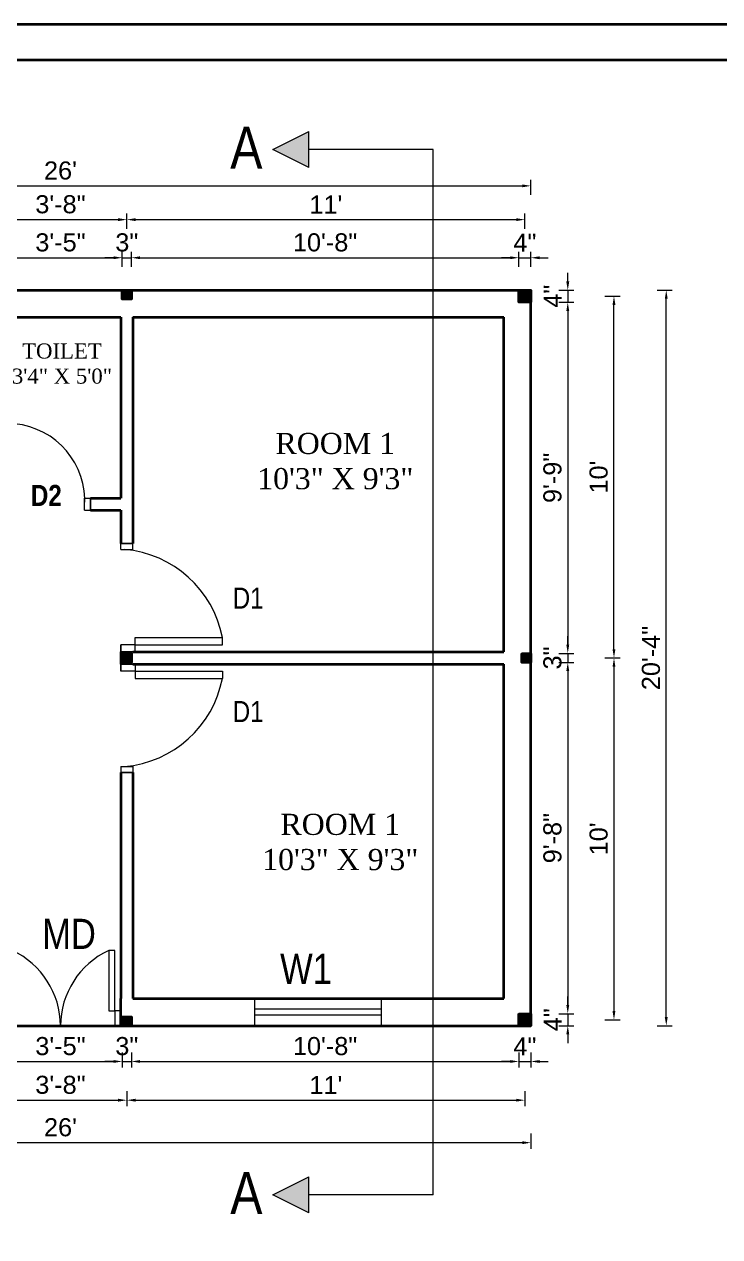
# Model space of a CAD drawing. Header units: inches. Extents: x 352731 to 371558, y -52658 to -39161.
# Drawn here: x 359218 to 359448.6, y -49353.1 to -48950.9 of the extents above; entities that cross this region are included whole.
import ezdxf

# ---------------------------------------------------------------- set-up
doc = ezdxf.new("R2010")
doc.units = ezdxf.units.IN
doc.header["$LTSCALE"] = 2
doc.header["$MEASUREMENT"] = 0
doc.header["$PDMODE"] = 34
doc.layers.get('0').update_dxf_attribs({"linetype": 'CONTINUOUS'})
doc.layers.get('DEFPOINTS').update_dxf_attribs({"color": 141, "linetype": 'CONTINUOUS'})
for name, color, linetype, lineweight in [('dimension', 160, 'CONTINUOUS', 15), ('door', 20, 'CONTINUOUS', 35), ('steps', 253, 'CONTINUOUS', 20), ('truss', 1, 'CONTINUOUS', 25)]:
    doc.layers.add(name, color=color, linetype=linetype, lineweight=lineweight)
doc.layers.add('Normal Wall', color=7, linetype='CONTINUOUS', lineweight=35, true_color=0xffaf89)
doc.styles.add('Lettring Text', font='arial.ttf')
doc.styles.get("Standard").update_dxf_attribs({"font": 'ARIALN.TTF'})
doc.dimstyles.new('Copy of Standard', dxfattribs={"dimtxt": 6, "dimasz": 2.875, "dimexe": 2, "dimexo": 4, "dimgap": 2, "dimtad": 1, "dimdec": 0, "dimrnd": 1, "dimzin": 0, "dimdsep": 46, "dimlunit": 4, "dimtxsty": 'Lettring Text', "dimcen": 0.1, "dimclrd": 7, "dimclre": 7, "dimclrt": 7, "dimazin": 0, "dimtfac": 0.645, "dimtdec": 0, "dimtmove": 1, "dimatfit": 0, "dimfxl": 3, "dimfxlon": 1, "dimtfillclr": 256, "dimtolj": 1, "dimtzin": 0, "dimlwd": -1, "dimlwe": -1, "dimarcsym": 2})
pattern_1 = [(45, (-257.22669, -20064.87034), (-0.08838834765, 0.08838834765), [])]

# ---------------------------------------------------------------- blocks, each defined once
blk = doc.blocks.new('*D545')
at = {"layer": 'DEFPOINTS', "color": 0, "ltscale": 0.5, "transparency": 16777216}
for p in [(359250.46, -49028.35), (359209.46, -49039.11), (359250.46, -49039.11)]:
    blk.add_point(p, dxfattribs=at)
at = {"layer": 'steps', "color": 7, "ltscale": 0.5, "transparency": 16777216}
for p, q in [((359209.46, -49031.35), (359209.46, -49026.35)), ((359212.34, -49028.35), (359247.59, -49028.35)), ((359250.46, -49031.35), (359250.46, -49026.35))]:
    blk.add_line(p, q, dxfattribs=at)
for points in [[(359212.34, -49027.88), (359212.34, -49028.83), (359209.46, -49028.35)], [(359247.59, -49027.88), (359247.59, -49028.83), (359250.46, -49028.35)]]:
    blk.add_solid(points, dxfattribs=at)
at = {"layer": 'steps', "color": 7, "ltscale": 0.5, "transparency": 16777216, "insert": (359229.96, -49023.29), "char_height": 6, "attachment_point": 5, "style": 'Lettring Text'}
blk.add_mtext('\\A1;3\'-5"', dxfattribs=at)
blk = doc.blocks.new('*D546')
at = {"layer": 'DEFPOINTS', "color": 0, "ltscale": 0.5, "transparency": 16777216}
for p in [(359253.46, -49028.35), (359250.46, -49039.11), (359253.46, -49039.11)]:
    blk.add_point(p, dxfattribs=at)
at = {"layer": 'steps', "color": 7, "ltscale": 0.5, "transparency": 16777216}
for p, q in [((359247.59, -49028.35), (359244.71, -49028.35)), ((359250.46, -49031.35), (359250.46, -49026.35)), ((359250.46, -49028.35), (359253.46, -49028.35)), ((359253.46, -49031.35), (359253.46, -49026.35)), ((359256.34, -49028.35), (359259.21, -49028.35))]:
    blk.add_line(p, q, dxfattribs=at)
for points in [[(359247.59, -49027.88), (359247.59, -49028.83), (359250.46, -49028.35)], [(359256.34, -49027.88), (359256.34, -49028.83), (359253.46, -49028.35)]]:
    blk.add_solid(points, dxfattribs=at)
at = {"layer": 'steps', "color": 7, "ltscale": 0.5, "transparency": 16777216, "insert": (359251.96, -49023.29), "char_height": 6, "attachment_point": 5, "style": 'Lettring Text'}
blk.add_mtext('\\A1;3"', dxfattribs=at)
blk = doc.blocks.new('*D547')
at = {"layer": 'DEFPOINTS', "color": 0, "ltscale": 0.5, "transparency": 16777216}
for p in [(359381.96, -49028.35), (359253.46, -49039.11), (359381.96, -49039.11)]:
    blk.add_point(p, dxfattribs=at)
at = {"layer": 'steps', "color": 7, "ltscale": 0.5, "transparency": 16777216}
for p, q in [((359253.46, -49031.35), (359253.46, -49026.35)), ((359256.34, -49028.35), (359379.09, -49028.35)), ((359381.96, -49031.35), (359381.96, -49026.35))]:
    blk.add_line(p, q, dxfattribs=at)
for points in [[(359256.34, -49027.88), (359256.34, -49028.83), (359253.46, -49028.35)], [(359379.09, -49027.88), (359379.09, -49028.83), (359381.96, -49028.35)]]:
    blk.add_solid(points, dxfattribs=at)
at = {"layer": 'steps', "color": 7, "ltscale": 0.5, "transparency": 16777216, "insert": (359317.71, -49023.29), "char_height": 6, "attachment_point": 5, "style": 'Lettring Text'}
blk.add_mtext('\\A1;10\'-8"', dxfattribs=at)
blk = doc.blocks.new('*D548')
at = {"layer": 'DEFPOINTS', "color": 0, "ltscale": 0.5, "transparency": 16777216}
for p in [(359385.96, -49028.35), (359381.96, -49039.11), (359385.96, -49039.11)]:
    blk.add_point(p, dxfattribs=at)
at = {"layer": 'steps', "color": 7, "ltscale": 0.5, "transparency": 16777216}
for p, q in [((359379.09, -49028.35), (359376.21, -49028.35)), ((359381.96, -49031.35), (359381.96, -49026.35)), ((359381.96, -49028.35), (359385.96, -49028.35)), ((359385.96, -49031.35), (359385.96, -49026.35)), ((359388.84, -49028.35), (359391.71, -49028.35))]:
    blk.add_line(p, q, dxfattribs=at)
for points in [[(359379.09, -49027.88), (359379.09, -49028.83), (359381.96, -49028.35)], [(359388.84, -49027.88), (359388.84, -49028.83), (359385.96, -49028.35)]]:
    blk.add_solid(points, dxfattribs=at)
at = {"layer": 'steps', "color": 7, "ltscale": 0.5, "transparency": 16777216, "insert": (359383.96, -49023.35), "char_height": 6, "attachment_point": 5, "style": 'Lettring Text'}
blk.add_mtext('\\A1;4"', dxfattribs=at)
blk = doc.blocks.new('*D550')
at = {"layer": 'DEFPOINTS', "color": 0, "ltscale": 0.5, "transparency": 16777216}
for p in [(359251.96, -49015.71), (359207.96, -49040.61), (359251.96, -49040.61)]:
    blk.add_point(p, dxfattribs=at)
at = {"layer": 'steps', "color": 7, "ltscale": 0.5, "transparency": 16777216}
for p, q in [((359207.96, -49018.71), (359207.96, -49013.71)), ((359210.84, -49015.71), (359249.09, -49015.71)), ((359251.96, -49018.71), (359251.96, -49013.71))]:
    blk.add_line(p, q, dxfattribs=at)
for points in [[(359210.84, -49015.23), (359210.84, -49016.19), (359207.96, -49015.71)], [(359249.09, -49015.23), (359249.09, -49016.19), (359251.96, -49015.71)]]:
    blk.add_solid(points, dxfattribs=at)
at = {"layer": 'steps', "color": 7, "ltscale": 0.5, "transparency": 16777216, "insert": (359229.96, -49010.65), "char_height": 6, "attachment_point": 5, "style": 'Lettring Text'}
blk.add_mtext('\\A1;3\'-8"', dxfattribs=at)
blk = doc.blocks.new('*D551')
at = {"layer": 'DEFPOINTS', "color": 0, "ltscale": 0.5, "transparency": 16777216}
for p in [(359383.96, -49015.71), (359251.96, -49040.61), (359383.96, -49041.11)]:
    blk.add_point(p, dxfattribs=at)
at = {"layer": 'steps', "color": 7, "ltscale": 0.5, "transparency": 16777216}
for p, q in [((359251.96, -49018.71), (359251.96, -49013.71)), ((359254.84, -49015.71), (359381.09, -49015.71)), ((359383.96, -49018.71), (359383.96, -49013.71))]:
    blk.add_line(p, q, dxfattribs=at)
for points in [[(359254.84, -49015.23), (359254.84, -49016.19), (359251.96, -49015.71)], [(359381.09, -49015.23), (359381.09, -49016.19), (359383.96, -49015.71)]]:
    blk.add_solid(points, dxfattribs=at)
at = {"layer": 'steps', "color": 7, "ltscale": 0.5, "transparency": 16777216, "insert": (359317.96, -49010.7), "char_height": 6, "attachment_point": 5, "style": 'Lettring Text'}
blk.add_mtext("\\A1;11'", dxfattribs=at)
blk = doc.blocks.new('*D552')
at = {"layer": 'DEFPOINTS', "color": 0, "ltscale": 0.5, "transparency": 16777216}
for p in [(359385.96, -49004.51), (359073.96, -49039.11), (359385.96, -49039.11)]:
    blk.add_point(p, dxfattribs=at)
at = {"layer": 'steps', "color": 7, "ltscale": 0.5, "transparency": 16777216}
for p, q in [((359073.96, -49007.51), (359073.96, -49002.51)), ((359076.84, -49004.51), (359383.09, -49004.51)), ((359385.96, -49007.51), (359385.96, -49002.51))]:
    blk.add_line(p, q, dxfattribs=at)
for points in [[(359076.84, -49004.03), (359076.84, -49004.99), (359073.96, -49004.51)], [(359383.09, -49004.03), (359383.09, -49004.99), (359385.96, -49004.51)]]:
    blk.add_solid(points, dxfattribs=at)
at = {"layer": 'steps', "color": 7, "ltscale": 0.5, "transparency": 16777216, "insert": (359229.96, -48999.45), "char_height": 6, "attachment_point": 5, "style": 'Lettring Text'}
blk.add_mtext("\\A1;26'", dxfattribs=at)
blk = doc.blocks.new('*D556')
at = {"layer": 'DEFPOINTS', "color": 0, "ltscale": 0.5, "transparency": 16777216}
for p in [(359209.46, -49283.11), (359250.46, -49283.11), (359250.46, -49294.94)]:
    blk.add_point(p, dxfattribs=at)
at = {"layer": 'steps', "color": 7, "ltscale": 0.5, "transparency": 16777216}
for p, q in [((359209.46, -49291.94), (359209.46, -49296.94)), ((359212.34, -49294.94), (359247.59, -49294.94)), ((359250.46, -49291.94), (359250.46, -49296.94))]:
    blk.add_line(p, q, dxfattribs=at)
for points in [[(359212.34, -49294.47), (359212.34, -49295.42), (359209.46, -49294.94)], [(359247.59, -49294.47), (359247.59, -49295.42), (359250.46, -49294.94)]]:
    blk.add_solid(points, dxfattribs=at)
at = {"layer": 'steps', "color": 7, "ltscale": 0.5, "transparency": 16777216, "insert": (359229.96, -49289.88), "char_height": 6, "attachment_point": 5, "style": 'Lettring Text'}
blk.add_mtext('\\A1;3\'-5"', dxfattribs=at)
blk = doc.blocks.new('*D557')
at = {"layer": 'DEFPOINTS', "color": 0, "ltscale": 0.5, "transparency": 16777216}
for p in [(359250.46, -49283.11), (359253.46, -49283.11), (359253.46, -49294.94)]:
    blk.add_point(p, dxfattribs=at)
at = {"layer": 'steps', "color": 7, "ltscale": 0.5, "transparency": 16777216}
for p, q in [((359247.59, -49294.94), (359244.71, -49294.94)), ((359250.46, -49291.94), (359250.46, -49296.94)), ((359250.46, -49294.94), (359253.46, -49294.94)), ((359253.46, -49291.94), (359253.46, -49296.94)), ((359256.34, -49294.94), (359259.21, -49294.94))]:
    blk.add_line(p, q, dxfattribs=at)
for points in [[(359247.59, -49294.47), (359247.59, -49295.42), (359250.46, -49294.94)], [(359256.34, -49294.47), (359256.34, -49295.42), (359253.46, -49294.94)]]:
    blk.add_solid(points, dxfattribs=at)
at = {"layer": 'steps', "color": 7, "ltscale": 0.5, "transparency": 16777216, "insert": (359251.96, -49289.88), "char_height": 6, "attachment_point": 5, "style": 'Lettring Text'}
blk.add_mtext('\\A1;3"', dxfattribs=at)
blk = doc.blocks.new('*D558')
at = {"layer": 'DEFPOINTS', "color": 0, "ltscale": 0.5, "transparency": 16777216}
for p in [(359253.46, -49283.11), (359381.96, -49283.11), (359381.96, -49294.94)]:
    blk.add_point(p, dxfattribs=at)
at = {"layer": 'steps', "color": 7, "ltscale": 0.5, "transparency": 16777216}
for p, q in [((359253.46, -49291.94), (359253.46, -49296.94)), ((359256.34, -49294.94), (359379.09, -49294.94)), ((359381.96, -49291.94), (359381.96, -49296.94))]:
    blk.add_line(p, q, dxfattribs=at)
for points in [[(359256.34, -49294.47), (359256.34, -49295.42), (359253.46, -49294.94)], [(359379.09, -49294.47), (359379.09, -49295.42), (359381.96, -49294.94)]]:
    blk.add_solid(points, dxfattribs=at)
at = {"layer": 'steps', "color": 7, "ltscale": 0.5, "transparency": 16777216, "insert": (359317.71, -49289.88), "char_height": 6, "attachment_point": 5, "style": 'Lettring Text'}
blk.add_mtext('\\A1;10\'-8"', dxfattribs=at)
blk = doc.blocks.new('*D559')
at = {"layer": 'DEFPOINTS', "color": 0, "ltscale": 0.5, "transparency": 16777216}
for p in [(359381.96, -49283.11), (359385.96, -49283.11), (359385.96, -49294.94)]:
    blk.add_point(p, dxfattribs=at)
at = {"layer": 'steps', "color": 7, "ltscale": 0.5, "transparency": 16777216}
for p, q in [((359379.09, -49294.94), (359376.21, -49294.94)), ((359381.96, -49291.94), (359381.96, -49296.94)), ((359381.96, -49294.94), (359385.96, -49294.94)), ((359385.96, -49291.94), (359385.96, -49296.94)), ((359388.84, -49294.94), (359391.71, -49294.94))]:
    blk.add_line(p, q, dxfattribs=at)
for points in [[(359379.09, -49294.47), (359379.09, -49295.42), (359381.96, -49294.94)], [(359388.84, -49294.47), (359388.84, -49295.42), (359385.96, -49294.94)]]:
    blk.add_solid(points, dxfattribs=at)
at = {"layer": 'steps', "color": 7, "ltscale": 0.5, "transparency": 16777216, "insert": (359383.96, -49289.94), "char_height": 6, "attachment_point": 5, "style": 'Lettring Text'}
blk.add_mtext('\\A1;4"', dxfattribs=at)
blk = doc.blocks.new('*D560')
at = {"layer": 'DEFPOINTS', "color": 0, "ltscale": 0.5, "transparency": 16777216}
for p in [(359385.96, -49039.11), (359385.96, -49043.11), (359398.18, -49043.11)]:
    blk.add_point(p, dxfattribs=at)
at = {"layer": 'steps', "color": 7, "ltscale": 0.5, "transparency": 16777216}
for p, q in [((359398.18, -49036.23), (359398.18, -49033.36)), ((359395.18, -49039.11), (359400.18, -49039.11)), ((359398.18, -49039.11), (359398.18, -49043.11)), ((359395.18, -49043.11), (359400.18, -49043.11)), ((359398.18, -49045.98), (359398.18, -49048.86))]:
    blk.add_line(p, q, dxfattribs=at)
for points in [[(359397.7, -49036.23), (359398.66, -49036.23), (359398.18, -49039.11)], [(359397.7, -49045.98), (359398.66, -49045.98), (359398.18, -49043.11)]]:
    blk.add_solid(points, dxfattribs=at)
at = {"layer": 'steps', "color": 7, "ltscale": 0.5, "transparency": 16777216, "insert": (359393.18, -49041.11), "char_height": 6, "attachment_point": 5, "rotation": 90, "style": 'Lettring Text'}
blk.add_mtext('\\A1;4"', dxfattribs=at)
blk = doc.blocks.new('*D561')
at = {"layer": 'DEFPOINTS', "color": 0, "ltscale": 0.5, "transparency": 16777216}
for p in [(359385.96, -49043.11), (359385.96, -49159.61), (359398.18, -49159.61)]:
    blk.add_point(p, dxfattribs=at)
at = {"layer": 'steps', "color": 7, "ltscale": 0.5, "transparency": 16777216}
for p, q in [((359395.18, -49043.11), (359400.18, -49043.11)), ((359398.18, -49045.98), (359398.18, -49156.73)), ((359395.18, -49159.61), (359400.18, -49159.61))]:
    blk.add_line(p, q, dxfattribs=at)
for points in [[(359397.7, -49045.98), (359398.66, -49045.98), (359398.18, -49043.11)], [(359397.7, -49156.73), (359398.66, -49156.73), (359398.18, -49159.61)]]:
    blk.add_solid(points, dxfattribs=at)
at = {"layer": 'steps', "color": 7, "ltscale": 0.5, "transparency": 16777216, "insert": (359393.12, -49101.36), "char_height": 6, "attachment_point": 5, "rotation": 90, "style": 'Lettring Text'}
blk.add_mtext('\\A1;9\'-9"', dxfattribs=at)
blk = doc.blocks.new('*D562')
at = {"layer": 'DEFPOINTS', "color": 0, "ltscale": 0.5, "transparency": 16777216}
for p in [(359385.96, -49159.61), (359385.96, -49162.61), (359398.18, -49162.61)]:
    blk.add_point(p, dxfattribs=at)
at = {"layer": 'steps', "color": 7, "ltscale": 0.5, "transparency": 16777216}
for p, q in [((359398.18, -49156.73), (359398.18, -49153.86)), ((359395.18, -49159.61), (359400.18, -49159.61)), ((359398.18, -49159.61), (359398.18, -49162.61)), ((359395.18, -49162.61), (359400.18, -49162.61)), ((359398.18, -49165.48), (359398.18, -49168.36))]:
    blk.add_line(p, q, dxfattribs=at)
for points in [[(359397.7, -49156.73), (359398.66, -49156.73), (359398.18, -49159.61)], [(359397.7, -49165.48), (359398.66, -49165.48), (359398.18, -49162.61)]]:
    blk.add_solid(points, dxfattribs=at)
at = {"layer": 'steps', "color": 7, "ltscale": 0.5, "transparency": 16777216, "insert": (359393.11, -49161.11), "char_height": 6, "attachment_point": 5, "rotation": 90, "style": 'Lettring Text'}
blk.add_mtext('\\A1;3"', dxfattribs=at)
blk = doc.blocks.new('*D563')
at = {"layer": 'DEFPOINTS', "color": 0, "ltscale": 0.5, "transparency": 16777216}
for p in [(359385.96, -49162.61), (359385.96, -49279.11), (359398.18, -49279.11)]:
    blk.add_point(p, dxfattribs=at)
at = {"layer": 'steps', "color": 7, "ltscale": 0.5, "transparency": 16777216}
for p, q in [((359395.18, -49162.61), (359400.18, -49162.61)), ((359398.18, -49165.48), (359398.18, -49276.23)), ((359395.18, -49279.11), (359400.18, -49279.11))]:
    blk.add_line(p, q, dxfattribs=at)
for points in [[(359397.7, -49165.48), (359398.66, -49165.48), (359398.18, -49162.61)], [(359397.7, -49276.23), (359398.66, -49276.23), (359398.18, -49279.11)]]:
    blk.add_solid(points, dxfattribs=at)
at = {"layer": 'steps', "color": 7, "ltscale": 0.5, "transparency": 16777216, "insert": (359393.12, -49220.86), "char_height": 6, "attachment_point": 5, "rotation": 90, "style": 'Lettring Text'}
blk.add_mtext('\\A1;9\'-8"', dxfattribs=at)
blk = doc.blocks.new('*D564')
at = {"layer": 'DEFPOINTS', "color": 0, "ltscale": 0.5, "transparency": 16777216}
for p in [(359385.96, -49279.11), (359385.96, -49283.11), (359398.18, -49283.11)]:
    blk.add_point(p, dxfattribs=at)
at = {"layer": 'steps', "color": 7, "ltscale": 0.5, "transparency": 16777216}
for p, q in [((359398.18, -49276.23), (359398.18, -49273.36)), ((359395.18, -49279.11), (359400.18, -49279.11)), ((359398.18, -49279.11), (359398.18, -49283.11)), ((359395.18, -49283.11), (359400.18, -49283.11)), ((359398.18, -49285.98), (359398.18, -49288.86))]:
    blk.add_line(p, q, dxfattribs=at)
for points in [[(359397.7, -49276.23), (359398.66, -49276.23), (359398.18, -49279.11)], [(359397.7, -49285.98), (359398.66, -49285.98), (359398.18, -49283.11)]]:
    blk.add_solid(points, dxfattribs=at)
at = {"layer": 'steps', "color": 7, "ltscale": 0.5, "transparency": 16777216, "insert": (359393.18, -49281.11), "char_height": 6, "attachment_point": 5, "rotation": 90, "style": 'Lettring Text'}
blk.add_mtext('\\A1;4"', dxfattribs=at)
blk = doc.blocks.new('*D567')
at = {"layer": 'DEFPOINTS', "color": 0, "ltscale": 0.5, "transparency": 16777216}
for p in [(359073.96, -49283.11), (359385.96, -49283.11), (359385.96, -49321.87)]:
    blk.add_point(p, dxfattribs=at)
at = {"layer": 'steps', "color": 7, "ltscale": 0.5, "transparency": 16777216}
for p, q in [((359073.96, -49318.87), (359073.96, -49323.87)), ((359385.96, -49318.87), (359385.96, -49323.87)), ((359076.84, -49321.87), (359383.09, -49321.87))]:
    blk.add_line(p, q, dxfattribs=at)
for points in [[(359076.84, -49321.39), (359076.84, -49322.35), (359073.96, -49321.87)], [(359383.09, -49321.39), (359383.09, -49322.35), (359385.96, -49321.87)]]:
    blk.add_solid(points, dxfattribs=at)
at = {"layer": 'steps', "color": 7, "ltscale": 0.5, "transparency": 16777216, "insert": (359229.96, -49316.8), "char_height": 6, "attachment_point": 5, "style": 'Lettring Text'}
blk.add_mtext("\\A1;26'", dxfattribs=at)
blk = doc.blocks.new('*D570')
at = {"layer": 'DEFPOINTS', "color": 0, "ltscale": 0.5, "transparency": 16777216}
for p in [(359384.46, -49161.11), (359383.96, -49281.11), (359413.5, -49281.11)]:
    blk.add_point(p, dxfattribs=at)
at = {"layer": 'steps', "color": 7, "ltscale": 0.5, "transparency": 16777216}
for p, q in [((359410.5, -49161.11), (359415.5, -49161.11)), ((359413.5, -49163.98), (359413.5, -49278.23)), ((359410.5, -49281.11), (359415.5, -49281.11))]:
    blk.add_line(p, q, dxfattribs=at)
for points in [[(359413.02, -49163.98), (359413.97, -49163.98), (359413.5, -49161.11)], [(359413.02, -49278.23), (359413.97, -49278.23), (359413.5, -49281.11)]]:
    blk.add_solid(points, dxfattribs=at)
at = {"layer": 'steps', "color": 7, "ltscale": 0.5, "transparency": 16777216, "insert": (359408.43, -49221.11), "char_height": 6, "attachment_point": 5, "rotation": 90, "style": 'Lettring Text'}
blk.add_mtext("\\A1;10'", dxfattribs=at)
blk = doc.blocks.new('*D571')
at = {"layer": 'DEFPOINTS', "color": 0, "ltscale": 0.5, "transparency": 16777216}
for p in [(359385.96, -49039.11), (359430.84, -49039.11), (359385.96, -49283.11)]:
    blk.add_point(p, dxfattribs=at)
at = {"layer": 'steps', "color": 7, "ltscale": 0.5, "transparency": 16777216}
for p, q in [((359427.84, -49039.11), (359432.84, -49039.11)), ((359430.84, -49280.23), (359430.84, -49041.98)), ((359427.84, -49283.11), (359432.84, -49283.11))]:
    blk.add_line(p, q, dxfattribs=at)
for points in [[(359430.36, -49041.98), (359431.32, -49041.98), (359430.84, -49039.11)], [(359430.36, -49280.23), (359431.32, -49280.23), (359430.84, -49283.11)]]:
    blk.add_solid(points, dxfattribs=at)
at = {"layer": 'steps', "color": 7, "ltscale": 0.5, "transparency": 16777216, "insert": (359425.78, -49161.11), "char_height": 6, "attachment_point": 5, "rotation": 90, "style": 'Lettring Text'}
blk.add_mtext('\\A1;20\'-4"', dxfattribs=at)
blk = doc.blocks.new('*D572')
at = {"layer": 'DEFPOINTS', "color": 0, "ltscale": 0.5, "transparency": 16777216}
for p in [(359207.96, -49281.61), (359251.96, -49281.61), (359251.96, -49307.79)]:
    blk.add_point(p, dxfattribs=at)
at = {"layer": 'steps', "color": 7, "ltscale": 0.5, "transparency": 16777216}
for p, q in [((359207.96, -49304.79), (359207.96, -49309.79)), ((359251.96, -49304.79), (359251.96, -49309.79)), ((359210.84, -49307.79), (359249.09, -49307.79))]:
    blk.add_line(p, q, dxfattribs=at)
for points in [[(359210.84, -49307.31), (359210.84, -49308.26), (359207.96, -49307.79)], [(359249.09, -49307.31), (359249.09, -49308.26), (359251.96, -49307.79)]]:
    blk.add_solid(points, dxfattribs=at)
at = {"layer": 'steps', "color": 7, "ltscale": 0.5, "transparency": 16777216, "insert": (359229.96, -49302.72), "char_height": 6, "attachment_point": 5, "style": 'Lettring Text'}
blk.add_mtext('\\A1;3\'-8"', dxfattribs=at)
blk = doc.blocks.new('*D573')
at = {"layer": 'DEFPOINTS', "color": 0, "ltscale": 0.5, "transparency": 16777216}
for p in [(359251.96, -49281.61), (359383.96, -49281.11), (359383.96, -49307.79)]:
    blk.add_point(p, dxfattribs=at)
at = {"layer": 'steps', "color": 7, "ltscale": 0.5, "transparency": 16777216}
for p, q in [((359251.96, -49304.79), (359251.96, -49309.79)), ((359383.96, -49304.79), (359383.96, -49309.79)), ((359254.84, -49307.79), (359381.09, -49307.79))]:
    blk.add_line(p, q, dxfattribs=at)
for points in [[(359254.84, -49307.31), (359254.84, -49308.26), (359251.96, -49307.79)], [(359381.09, -49307.31), (359381.09, -49308.26), (359383.96, -49307.79)]]:
    blk.add_solid(points, dxfattribs=at)
at = {"layer": 'steps', "color": 7, "ltscale": 0.5, "transparency": 16777216, "insert": (359317.96, -49302.77), "char_height": 6, "attachment_point": 5, "style": 'Lettring Text'}
blk.add_mtext("\\A1;11'", dxfattribs=at)
blk = doc.blocks.new('*D579')
at = {"layer": 'DEFPOINTS', "color": 0, "ltscale": 0.5, "transparency": 16777216}
for p in [(359383.96, -49041.11), (359413.5, -49041.11), (359384.46, -49161.11)]:
    blk.add_point(p, dxfattribs=at)
at = {"layer": 'steps', "color": 7, "ltscale": 0.5, "transparency": 16777216}
for p, q in [((359410.5, -49041.11), (359415.5, -49041.11)), ((359413.5, -49158.23), (359413.5, -49043.98)), ((359410.5, -49161.11), (359415.5, -49161.11))]:
    blk.add_line(p, q, dxfattribs=at)
for points in [[(359413.02, -49043.98), (359413.97, -49043.98), (359413.5, -49041.11)], [(359413.02, -49158.23), (359413.97, -49158.23), (359413.5, -49161.11)]]:
    blk.add_solid(points, dxfattribs=at)
at = {"layer": 'steps', "color": 7, "ltscale": 0.5, "transparency": 16777216, "insert": (359408.43, -49101.11), "char_height": 6, "attachment_point": 5, "rotation": 90, "style": 'Lettring Text'}
blk.add_mtext("\\A1;10'", dxfattribs=at)

msp = doc.modelspace()

# ---------------------------------------------------------------- hatches: boundary and pattern name
at = {"linetype": 'ByBlock', "lineweight": 5}
for points in [[(359300.35, -48992.46), (359312.35, -48998.46), (359312.35, -48986.46)], [(359300.35, -49339.2), (359312.35, -49345.2), (359312.35, -49333.2)]]:
    msp.add_hatch(color=7, dxfattribs=at).paths.add_polyline_path(points)
at = {"layer": 'door', "ltscale": 0.5}
h = msp.add_hatch(dxfattribs=at)
h.set_pattern_fill('ANSI31', color=256)
h.set_pattern_definition(pattern_1)
h.paths.add_polyline_path([(359250.46, -49042.11), (359253.46, -49042.11), (359253.46, -49039.11), (359250.46, -49039.11)])
h = msp.add_hatch(dxfattribs=at)
h.set_pattern_fill('ANSI31', color=256)
h.set_pattern_definition(pattern_1)
h.paths.add_polyline_path([(359381.96, -49043.11), (359385.96, -49043.11), (359385.96, -49039.11), (359381.96, -49039.11)])
h = msp.add_hatch(dxfattribs=at)
h.set_pattern_fill('ANSI31', color=256)
h.set_pattern_definition(pattern_1)
h.paths.add_polyline_path([(359253.46, -49159.61), (359250.46, -49159.61), (359250.46, -49162.61), (359253.46, -49162.61)])
h = msp.add_hatch(dxfattribs=at)
h.set_pattern_fill('ANSI31', color=256)
h.set_pattern_definition(pattern_1)
h.paths.add_polyline_path([(359382.96, -49162.61), (359385.96, -49162.61), (359385.96, -49159.61), (359382.96, -49159.61)])
h = msp.add_hatch(dxfattribs=at)
h.set_pattern_fill('ANSI31', color=256)
h.set_pattern_definition(pattern_1)
h.paths.add_polyline_path([(359250.46, -49283.11), (359253.46, -49283.11), (359253.46, -49280.11), (359250.46, -49280.11)])
h = msp.add_hatch(dxfattribs=at)
h.set_pattern_fill('ANSI31', color=256)
h.set_pattern_definition(pattern_1)
h.paths.add_polyline_path([(359381.96, -49279.11), (359381.96, -49283.11), (359385.96, -49283.11), (359385.96, -49279.11)])

# ---------------------------------------------------------------- linework, layer by layer
at = {"color": 7, "linetype": 'ByBlock', "lineweight": 5}
for p, q in [((359300.35, -48992.46), (359312.35, -48986.46)), ((359312.35, -48998.46), (359312.35, -48986.46)), ((359312.35, -48998.46), (359300.35, -48992.46)), ((359353.52, -48992.46), (359312.35, -48992.46)), ((359353.52, -49339.2), (359353.52, -48992.46)), ((359336.46, -49274.11), (359294.46, -49274.11)), ((359336.46, -49283.11), (359294.46, -49283.11)), ((359300.35, -49339.2), (359312.35, -49333.2)), ((359312.35, -49345.2), (359312.35, -49333.2)), ((359312.35, -49345.2), (359300.35, -49339.2)), ((359353.52, -49339.2), (359312.35, -49339.2))]:
    msp.add_line(p, q, dxfattribs=at)
at = {"layer": 'dimension', "ltscale": 7}
for p, q in [((359237.96, -49112.11), (359237.96, -49108.11)), ((359237.96, -49108.11), (359239.96, -49108.11)), ((359237.96, -49112.11), (359239.96, -49112.11)), ((359249.96, -49125.11), (359249.96, -49123.11)), ((359249.96, -49125.11), (359253.96, -49125.11)), ((359253.96, -49125.11), (359253.96, -49123.11)), ((359254.76, -49154.31), (359283.64, -49154.31)), ((359254.76, -49156.71), (359254.76, -49154.31)), ((359283.64, -49156.71), (359283.64, -49154.31)), ((359254.76, -49156.71), (359249.96, -49156.71)), ((359249.96, -49156.71), (359249.96, -49159.11)), ((359254.76, -49156.71), (359283.64, -49156.71)), ((359254.76, -49159.11), (359254.76, -49156.71)), ((359249.96, -49159.11), (359254.76, -49159.11)), ((359249.96, -49165.51), (359249.96, -49163.11)), ((359249.96, -49163.11), (359254.76, -49163.11)), ((359254.76, -49165.51), (359249.96, -49165.51)), ((359254.76, -49163.11), (359254.76, -49165.51)), ((359254.76, -49165.51), (359283.64, -49165.51)), ((359254.76, -49165.51), (359254.76, -49167.91)), ((359283.64, -49165.51), (359283.64, -49167.91)), ((359254.76, -49167.91), (359283.64, -49167.91)), ((359249.96, -49197.11), (359253.96, -49197.11)), ((359249.96, -49197.11), (359249.96, -49199.11)), ((359253.96, -49197.11), (359253.96, -49199.11))]:
    msp.add_line(p, q, dxfattribs=at)
for centre, radius, start, end in [((359212.3, -49109.04), 25.72, 356.0106, 84.5071), ((359248.07, -49161.2), 36.23, 10.9657, 84.9754), ((359248.07, -49161.02), 36.23, 275.0246, 349.0343)]:
    msp.add_arc(centre, radius, start, end, dxfattribs=at)
at = {"layer": 'door', "ltscale": 0.5}
for p, q in [((359073.96, -49039.11), (359385.96, -49039.11)), ((359385.96, -49283.11), (359385.96, -49039.11)), ((359209.96, -49048.11), (359249.96, -49048.11)), ((359249.96, -49048.11), (359249.96, -49108.11)), ((359253.96, -49048.11), (359376.96, -49048.11)), ((359253.96, -49048.11), (359253.96, -49123.11)), ((359376.96, -49159.11), (359376.96, -49048.11)), ((359239.96, -49108.11), (359249.96, -49108.11)), ((359239.96, -49112.11), (359249.96, -49112.11)), ((359249.96, -49112.11), (359249.96, -49123.11)), ((359249.96, -49159.11), (359249.96, -49163.11)), ((359253.96, -49159.11), (359376.96, -49159.11)), ((359253.96, -49163.11), (359376.96, -49163.11)), ((359376.96, -49274.11), (359376.96, -49163.11)), ((359249.96, -49199.11), (359249.96, -49274.11)), ((359253.96, -49199.11), (359253.96, -49274.11)), ((359249.96, -49283.11), (359249.96, -49274.11)), ((359253.96, -49274.11), (359376.96, -49274.11)), ((359073.96, -49283.11), (359385.96, -49283.11))]:
    msp.add_line(p, q, dxfattribs=at)
for points in [[(359250.46, -49039.11), (359253.46, -49039.11), (359253.46, -49042.11), (359250.46, -49042.11)], [(359381.96, -49039.11), (359385.96, -49039.11), (359385.96, -49043.11), (359381.96, -49043.11)], [(359250.46, -49159.61), (359253.46, -49159.61), (359253.46, -49162.61), (359250.46, -49162.61)], [(359382.96, -49159.61), (359385.96, -49159.61), (359385.96, -49162.61), (359382.96, -49162.61)], [(359250.46, -49280.11), (359253.46, -49280.11), (359253.46, -49283.11), (359250.46, -49283.11)], [(359381.96, -49279.11), (359385.96, -49279.11), (359385.96, -49283.11), (359381.96, -49283.11)]]:
    msp.add_lwpolyline(points, close=True, dxfattribs=at)
at = {"layer": 'Normal Wall'}
for points in [[(358986.2, -48950.9), (360044.21, -48950.9), (360044.21, -49701.43), (358986.2, -49701.43)], [(358986.2, -48950.9), (360044.21, -48950.9), (360044.21, -49701.43), (358986.2, -49701.43)], [(360032.3, -48962.81), (359010.02, -48962.81), (359010.02, -49689.52), (360032.3, -49689.52)], [(360032.3, -48962.81), (359010.02, -48962.81), (359010.02, -49689.52), (360032.3, -49689.52)]]:
    msp.add_lwpolyline(points, close=True, dxfattribs=at)
at = {"layer": 'steps', "color": 7, "lineweight": 5, "ltscale": 0.3}
for p, q in [((359294.46, -49283.11), (359294.46, -49274.11)), ((359336.46, -49283.11), (359336.46, -49274.11)), ((359336.46, -49277.61), (359294.46, -49277.61)), ((359336.46, -49279.61), (359294.46, -49279.61))]:
    msp.add_line(p, q, dxfattribs=at)
at = {"layer": 'steps', "color": 7, "ltscale": 0.3}
for points in [[(359247.96, -49278.11), (359247.96, -49258.11), (359245.96, -49258.11), (359245.96, -49278.11)], [(359249.96, -49278.11), (359247.96, -49278.11), (359247.96, -49283.11), (359249.96, -49283.11)]]:
    msp.add_lwpolyline(points, close=True, dxfattribs=at)
at = {"layer": 'steps', "color": 7, "ltscale": 0.3, "true_color": 0xffffff}
for centre, start, end in [((359202.26, -49283.22), 0.227, 65.0115), ((359257.67, -49283.22), 114.9885, 179.773)]:
    msp.add_arc(centre, 27.7, start, end, dxfattribs=at)
at = {"layer": 'truss', "ltscale": 7}
for p, q in [((359239.96, -49112.11), (359239.96, -49108.11)), ((359249.96, -49123.11), (359253.96, -49123.11)), ((359249.96, -49156.71), (359249.96, -49159.11)), ((359249.96, -49159.11), (359253.96, -49159.11)), ((359249.96, -49163.11), (359253.96, -49163.11)), ((359249.96, -49165.51), (359249.96, -49163.11)), ((359249.96, -49199.11), (359253.96, -49199.11))]:
    msp.add_line(p, q, dxfattribs=at)

# ---------------------------------------------------------------- texts
at = {"color": 7, "linetype": 'ByBlock', "lineweight": 5, "attachment_point": 1}
for s, insert, char_height, width in [('A', (359286.25, -48984.84), 14, 26.5803), ('MD', (359223.88, -49247.62), 10, 44.1664), ('W1', (359302.79, -49259.21), 10, 44.1664), ('A', (359286.25, -49331.58), 14, 26.5803)]:
    msp.add_mtext(s, dxfattribs=dict(at, insert=insert, char_height=char_height, width=width))
at = {"layer": 'steps', "color": 7, "ltscale": 0.3, "width": 55.268, "attachment_point": 2}
for s, insert, char_height in [('{\\fTimes New Roman|b0|i0|c0|p18;TOILET\\P3\'4" X 5\'0"}', (359230.45, -49056.78), 5), ('{\\fTimes New Roman|b0|i0|c0|p18;ROOM 1\\P10\'3" X 9\'3"}', (359321.08, -49086.45), 7), ('{\\fTechnic|b1|i0|c2|p2;D2}', (359225.27, -49103.69), 7), ('{\\fTimes New Roman|b0|i0|c0|p18;ROOM 1\\P10\'3" X 9\'3"}', (359322.73, -49212.79), 7)]:
    msp.add_mtext(s, dxfattribs=dict(at, insert=insert, char_height=char_height))
at = {"layer": 'steps', "color": 7, "ltscale": 0.3, "char_height": 7, "attachment_point": 2}
for insert in [(359292.19, -49137.75), (359292.19, -49175.38)]:
    msp.add_mtext_dynamic_manual_height_columns('{\\W1;D1}', width=18.6213, gutter_width=40, heights=[0], dxfattribs=dict(at, insert=insert))

# ---------------------------------------------------------------- dimensions: what is measured, and where the dimension line sits
at = {"layer": 'steps', "ltscale": 0.5}
for base, p1, p2, picture, middle in [((359385.96, -49004.51), (359073.96, -49039.11), (359385.96, -49039.11), '*D552', (359229.96, -48999.45)), ((359251.96, -49015.71), (359207.96, -49040.61), (359251.96, -49040.61), '*D550', (359229.96, -49010.65)), ((359383.96, -49015.71), (359251.96, -49040.61), (359383.96, -49041.11), '*D551', (359317.96, -49010.7)), ((359250.46, -49028.35), (359209.46, -49039.11), (359250.46, -49039.11), '*D545', (359229.96, -49023.29)), ((359381.96371922, -49028.35488627), (359253.46371922, -49039.10938857), (359381.96371922, -49039.10938857), '*D547', (359317.71371922, -49023.29144834)), ((359251.96, -49307.79), (359207.96, -49281.61), (359251.96, -49281.61), '*D572', (359229.96, -49302.72)), ((359383.96, -49307.79), (359251.96, -49281.61), (359383.96, -49281.11), '*D573', (359317.96, -49302.77)), ((359385.96, -49321.87), (359073.96, -49283.11), (359385.96, -49283.11), '*D567', (359229.96, -49316.8)), ((359250.46, -49294.94), (359209.46, -49283.11), (359250.46, -49283.11), '*D556', (359229.96, -49289.88)), ((359381.96371922, -49294.94448828), (359253.46371922, -49283.10938857), (359381.96371922, -49283.10938857), '*D558', (359317.71371922, -49289.88105035))]:
    dim = msp.add_linear_dim(base=base, p1=p1, p2=p2, dimstyle='Copy of Standard', dxfattribs=at)
    dim.commit()
    dim.dimension.update_dxf_attribs({"geometry": picture, "text_midpoint": middle})
for base, p1, p2, picture, middle in [((359253.46, -49028.35), (359250.46, -49039.11), (359253.46, -49039.11), '*D546', (359251.96, -49028.35)), ((359385.96, -49028.35), (359381.96, -49039.11), (359385.96, -49039.11), '*D548', (359383.96, -49028.35)), ((359253.46, -49294.94), (359250.46, -49283.11), (359253.46, -49283.11), '*D557', (359251.96, -49294.94)), ((359385.96, -49294.94), (359381.96, -49283.11), (359385.96, -49283.11), '*D559', (359383.96, -49294.94))]:
    dim = msp.add_linear_dim(base=base, p1=p1, p2=p2, dimstyle='Copy of Standard', dxfattribs=at)
    dim.commit()
    dim.dimension.update_dxf_attribs({"geometry": picture, "text_midpoint": middle, "dimtype": 160})
for base, p1, p2, picture, middle in [((359398.18, -49043.11), (359385.96, -49039.11), (359385.96, -49043.11), '*D560', (359398.18, -49041.11)), ((359398.18, -49162.61), (359385.96, -49159.61), (359385.96, -49162.61), '*D562', (359398.18, -49161.11)), ((359398.18, -49283.11), (359385.96, -49279.11), (359385.96, -49283.11), '*D564', (359398.18, -49281.11))]:
    dim = msp.add_linear_dim(base=base, p1=p1, p2=p2, angle=90, dimstyle='Copy of Standard', dxfattribs=at)
    dim.commit()
    dim.dimension.update_dxf_attribs({"geometry": picture, "text_midpoint": middle, "dimtype": 160})
for base, p1, p2, picture, middle in [((359413.5, -49041.11), (359384.46, -49161.11), (359383.96, -49041.11), '*D579', (359408.43, -49101.11)), ((359430.84, -49039.11), (359385.96, -49283.11), (359385.96, -49039.11), '*D571', (359425.78, -49161.11)), ((359398.178491, -49159.60938857), (359385.96371922, -49043.10938857), (359385.96371922, -49159.60938857), '*D561', (359393.11505307, -49101.35938857)), ((359413.5, -49281.11), (359384.46, -49161.11), (359383.96, -49281.11), '*D570', (359408.43, -49221.11)), ((359398.178491, -49279.10938857), (359385.96371922, -49162.60938857), (359385.96371922, -49279.10938857), '*D563', (359393.11505307, -49220.85938857))]:
    dim = msp.add_linear_dim(base=base, p1=p1, p2=p2, angle=90, dimstyle='Copy of Standard', dxfattribs=at)
    dim.commit()
    dim.dimension.update_dxf_attribs({"geometry": picture, "text_midpoint": middle})

doc.saveas('drawing.dxf')
